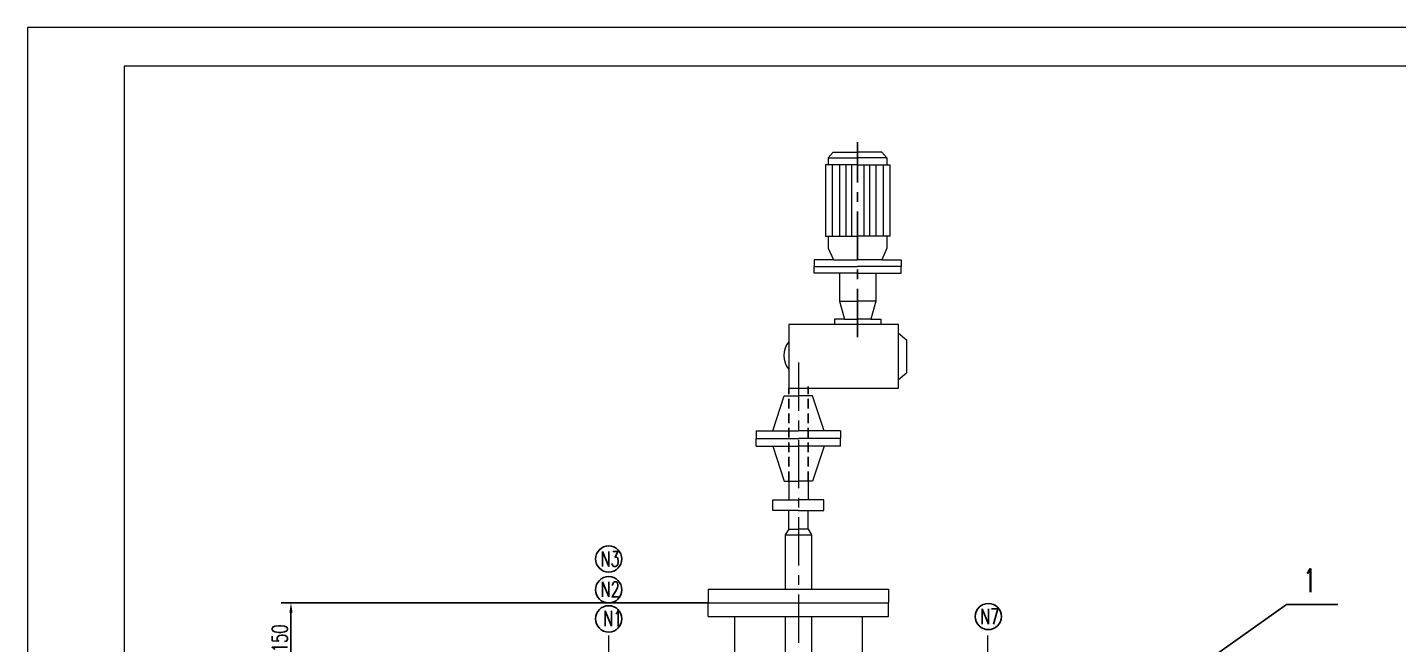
# Model space of a CAD drawing. Extents: x -890 to 393, y -176 to 665.
# Drawn here: x -890 to -535.2, y 505.6 to 665.2 of the extents above; entities that cross this region are included whole.
import ezdxf

# ---------------------------------------------------------------- set-up
doc = ezdxf.new("R2010")
doc.units = 0
doc.header["$LTSCALE"] = 10
doc.header["$MEASUREMENT"] = 0
for name, pattern in [('CENTER', [2, 1.25, -0.25, 0.25, -0.25]), ('CENTERX2', [101.6, 63.5, -12.7, 12.7, -12.7]), ('HIDDEN', [0.375, 0.25, -0.125])]:
    doc.linetypes.add(name, pattern=pattern)
doc.layers.get('DEFPOINTS').update_dxf_attribs({"color": 5, "linetype": 'HIDDEN'})
for name, color, linetype, lineweight in [('CEN', 1, 'CENTER', 13), ('DIM', 3, 'CONTINUOUS', 9), ('FULL', 7, 'CONTINUOUS', 15), ('THIN', 3, 'CONTINUOUS', 13), ('标注线', 80, 'CONTINUOUS', 15)]:
    doc.layers.add(name, color=color, linetype=linetype, lineweight=lineweight)
doc.layers.add('CENTER', color=1, linetype='CENTER')
doc.layers.add('HATCH', color=2, linetype='CONTINUOUS')
doc.styles.add('RMO4', font='romans.shx', dxfattribs={"width": 0.7, "height": 4, "bigfont": 'hztxt.shx'})
doc.styles.get("Standard").update_dxf_attribs({"font": 'romans.shx', "width": 0.7, "height": 6, "bigfont": 'hztxt.shx'})
doc.dimstyles.new('DIAMETER', dxfattribs={"dimscale": 0, "dimtxt": 0.18, "dimasz": 2.5, "dimexe": 2.5, "dimexo": 0.0625, "dimgap": 0.9, "dimtad": 1, "dimdec": 0, "dimzin": 0, "dimdsep": 46, "dimtxsty": 'RMO4', "dimcen": 0.09, "dimadec": 0, "dimazin": 0, "dimtfac": 2, "dimtdec": 0, "dimtmove": 0, "dimatfit": 0, "dimfxl": 0, "dimtolj": 1, "dimtzin": 0, "dimarcsym": 0})

# ---------------------------------------------------------------- blocks, each defined once
blk = doc.blocks.new('*D107')
at = {"layer": 'DEFPOINTS', "color": 0}
for p in [(-821.77, 516.4), (-713.83, 516.4), (-690.49, 498.39)]:
    blk.add_point(p, dxfattribs=at)
at = {"layer": 'DIM', "color": 0, "lineweight": -2}
for p, q in [((-713.9, 516.4), (-824.27, 516.4)), ((-821.77, 500.89), (-821.77, 513.9)), ((-690.55, 498.39), (-824.27, 498.39))]:
    blk.add_line(p, q, dxfattribs=at)
at = {"layer": 'DIM', "color": 0}
for points in [[(-822.19, 513.9), (-821.36, 513.9), (-821.77, 516.4)], [(-822.19, 500.89), (-821.36, 500.89), (-821.77, 498.39)]]:
    blk.add_solid(points, dxfattribs=at)
at = {"layer": 'DIM', "color": 0, "insert": (-824.67, 507.23), "char_height": 4, "attachment_point": 5, "rotation": 90, "style": 'RMO4'}
blk.add_mtext('\\A1;150', dxfattribs=at)

msp = doc.modelspace()

# ---------------------------------------------------------------- linework, layer by layer
at = {"layer": 'CEN', "color": 7}
msp.add_line((-690.49, 578.54), (-690.49, 258.55), dxfattribs=at)
at = {"layer": 'CEN', "color": 7, "linetype": 'CENTERX2'}
for p, q in [((-739.54, 449.1), (-739.54, 507.98)), ((-641.44, 485.98), (-641.44, 507.98))]:
    msp.add_line(p, q, dxfattribs=at)
at = {"layer": 'CENTER', "color": 7}
msp.add_line((-675.16, 585.14), (-675.16, 635.6), dxfattribs=at)
at = {"layer": 'DEFPOINTS', "color": 7}
for p, q in [((-692.98, 547.91), (-692.98, 571.94)), ((-687.99, 547.91), (-687.99, 572.34))]:
    msp.add_line(p, q, dxfattribs=at)
at = {"layer": 'FULL', "color": 7}
for p, q in [((-305.96, 655.24), (-864.96, 655.24)), ((-864.96, 655.24), (-864.96, -165.76)), ((-681.45, 633.01), (-682.74, 631.48)), ((-681.45, 633.01), (-675.16, 633.01)), ((-668.87, 633.01), (-675.16, 633.01)), ((-668.87, 633.01), (-667.58, 631.48)), ((-675.16, 629.67), (-683.46, 629.67)), ((-683.46, 629.67), (-683.46, 611.28)), ((-682.74, 631.48), (-675.16, 631.48)), ((-682.74, 631.48), (-682.74, 629.67)), ((-681.75, 629.67), (-681.75, 611.28)), ((-679.86, 629.67), (-679.86, 611.28)), ((-678.24, 629.67), (-678.24, 611.28)), ((-676.77, 629.67), (-676.77, 611.28)), ((-667.58, 631.48), (-675.16, 631.48)), ((-675.16, 629.67), (-666.85, 629.67)), ((-673.55, 629.67), (-673.55, 611.28)), ((-672.07, 629.67), (-672.07, 611.28)), ((-670.46, 629.67), (-670.46, 611.28)), ((-668.56, 629.67), (-668.56, 611.28)), ((-667.58, 631.48), (-667.58, 629.67)), ((-666.85, 629.67), (-666.85, 611.28)), ((-683.46, 611.28), (-675.16, 611.28)), ((-682.74, 611.28), (-682.74, 608.12)), ((-666.85, 611.28), (-675.16, 611.28)), ((-667.58, 611.28), (-667.58, 608.12)), ((-682.74, 608.12), (-681.42, 605.17)), ((-667.58, 608.12), (-668.89, 605.17)), ((-681.42, 605.17), (-686.4, 605.17)), ((-686.4, 605.17), (-686.4, 603.41)), ((-686.4, 603.41), (-675.16, 603.41)), ((-686.4, 603.41), (-675.16, 603.41)), ((-686.4, 601.66), (-686.4, 603.41)), ((-681.42, 605.17), (-675.16, 605.17)), ((-668.89, 605.17), (-675.16, 605.17)), ((-663.91, 603.41), (-675.16, 603.41)), ((-663.91, 603.41), (-675.16, 603.41)), ((-668.89, 605.17), (-663.91, 605.17)), ((-663.91, 605.17), (-663.91, 603.41)), ((-663.91, 601.66), (-663.91, 603.41)), ((-675.16, 601.66), (-686.4, 601.66)), ((-679.84, 601.66), (-679.84, 594.44)), ((-675.16, 601.66), (-663.91, 601.66)), ((-670.47, 601.66), (-670.47, 594.44)), ((-679.84, 594.44), (-675.16, 594.44)), ((-679.84, 594.44), (-678.59, 589.77)), ((-670.47, 594.44), (-675.16, 594.44)), ((-670.47, 594.44), (-671.72, 589.77)), ((-678.59, 589.77), (-681.17, 589.77)), ((-681.17, 589.77), (-681.17, 588.41)), ((-678.59, 589.77), (-675.16, 589.77)), ((-671.72, 589.77), (-675.16, 589.77)), ((-671.72, 589.77), (-669.14, 589.77)), ((-669.14, 589.77), (-669.14, 588.41)), ((-664.58, 588.41), (-692.98, 588.41)), ((-692.98, 588.41), (-692.98, 571.94)), ((-664.58, 571.94), (-664.58, 588.41)), ((-664.58, 586.16), (-662.5, 584.43)), ((-662.5, 584.43), (-662.5, 575.91)), ((-664.58, 574.19), (-662.5, 575.91)), ((-692.98, 571.94), (-664.58, 571.94)), ((-697.13, 560.93), (-694.17, 569.95)), ((-694.17, 569.95), (-690.49, 569.95)), ((-686.81, 569.95), (-690.49, 569.95)), ((-683.84, 560.93), (-686.81, 569.95)), ((-701.42, 560.93), (-698.42, 560.93)), ((-701.42, 560.93), (-701.42, 558.93)), ((-698.42, 560.93), (-690.49, 560.93)), ((-682.55, 560.93), (-690.49, 560.93)), ((-679.55, 560.93), (-682.55, 560.93)), ((-679.55, 560.93), (-679.55, 558.93)), ((-701.42, 556.93), (-701.42, 558.93)), ((-701.42, 558.93), (-690.49, 558.93)), ((-701.42, 558.93), (-690.49, 558.93)), ((-679.55, 558.93), (-690.49, 558.93)), ((-679.55, 558.93), (-690.49, 558.93)), ((-679.55, 556.93), (-679.55, 558.93)), ((-701.42, 556.93), (-698.42, 556.93)), ((-698.42, 556.93), (-690.49, 556.93)), ((-697.13, 556.93), (-694.17, 547.91)), ((-682.55, 556.93), (-690.49, 556.93)), ((-683.84, 556.93), (-686.81, 547.91)), ((-679.55, 556.93), (-682.55, 556.93)), ((-694.17, 547.91), (-690.49, 547.91)), ((-692.98, 547.91), (-692.98, 543.05)), ((-686.81, 547.91), (-690.49, 547.91)), ((-687.99, 547.91), (-687.99, 543.05)), ((-697.1, 540.33), (-697.1, 543.1)), ((-697.1, 543.1), (-690.49, 543.1)), ((-683.88, 543.1), (-690.49, 543.1)), ((-683.88, 540.33), (-683.88, 543.1)), ((-690.49, 540.33), (-697.1, 540.33)), ((-692.98, 535.48), (-692.98, 540.33)), ((-690.49, 540.33), (-683.88, 540.33)), ((-687.99, 535.48), (-687.99, 540.33)), ((-692.98, 535.48), (-693.92, 534.04)), ((-693.92, 534.04), (-693.92, 519.95)), ((-693.92, 534.04), (-687.06, 534.04)), ((-692.98, 535.48), (-690.49, 535.48)), ((-687.99, 535.48), (-690.49, 535.48)), ((-687.99, 535.48), (-687.06, 534.04)), ((-687.06, 534.04), (-687.06, 519.95)), ((-713.83, 519.95), (-667.14, 519.95)), ((-713.83, 519.95), (-713.83, 516.4)), ((-667.14, 519.95), (-667.14, 516.4)), ((-713.83, 516.4), (-667.14, 516.4)), ((-713.83, 512.86), (-713.83, 516.4)), ((-667.14, 512.86), (-667.14, 516.4)), ((-713.83, 512.86), (-667.14, 512.86)), ((-706.99, 512.86), (-706.99, 497.53)), ((-693.92, 512.86), (-693.92, 376.9)), ((-687.06, 512.86), (-687.06, 376.9)), ((-673.99, 512.86), (-673.99, 497.53))]:
    msp.add_line(p, q, dxfattribs=at)
msp.add_arc((-688.58, 580.37), 5.68, 140.9092, 219.0908, dxfattribs=at)
at = {"layer": 'HATCH', "color": 7}
for centre, radius in [((-739.57, 527.76), 3.39), ((-739.57, 519.81), 3.41), ((-739.57, 512.28), 3.41), ((-641.34, 512.88), 3.39)]:
    msp.add_circle(centre, radius, dxfattribs=at)
at = {"layer": 'THIN', "color": 7}
for p, q in [((-295.96, 665.24), (-889.96, 665.24)), ((-889.96, 665.24), (-889.96, -175.76))]:
    msp.add_line(p, q, dxfattribs=at)

# ---------------------------------------------------------------- texts
at = {"layer": 'HATCH', "color": 7, "attachment_point": 1}
for s, insert, char_height, width in [('{\\Ftxt.shx|c0;N3}', (-741.64, 529.72), 3.9, 72.9898), ('1', (-559.93, 525.19), 6, 30.8964), ('{\\Ftxt.shx|c0;N2}', (-741.61, 521.84), 3.9, 72.9898), ('{\\Ftxt.shx|c0;N7}', (-643.42, 514.84), 3.9, 72.9898), ('{\\Ftxt.shx|c0;N1}', (-740.98, 514.33), 3.9, 72.9898)]:
    msp.add_mtext(s, dxfattribs=dict(at, insert=insert, char_height=char_height, width=width))

# ---------------------------------------------------------------- dimensions: what is measured, and where the dimension line sits
at = {"layer": 'DIM', "color": 7}
dim = msp.add_linear_dim(base=(-821.77, 516.4), p1=(-690.49, 498.39), p2=(-713.83, 516.4), angle=90, text='150', dimstyle='DIAMETER', override={"dimscale": 1}, dxfattribs=at)
dim.commit()
dim.dimension.update_dxf_attribs({"geometry": '*D107', "text_midpoint": (-821.77, 507.23), "dimtype": 160})

# ---------------------------------------------------------------- leaders
at = {"layer": '标注线', "color": 7}
msp.add_leader([(-619.27, 477), (-564.22, 515.98), (-550.88, 515.98)], dimstyle='DIAMETER', override={"dimscale": 1, "dimtad": 0}, dxfattribs=at)

doc.saveas('drawing.dxf')
